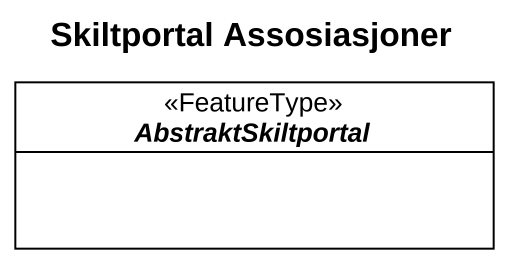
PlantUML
@startuml
title Skiltportal Assosiasjoner
hide circle
hide empty members
abstract class AbstraktSkiltportal <<FeatureType>>
@enduml
